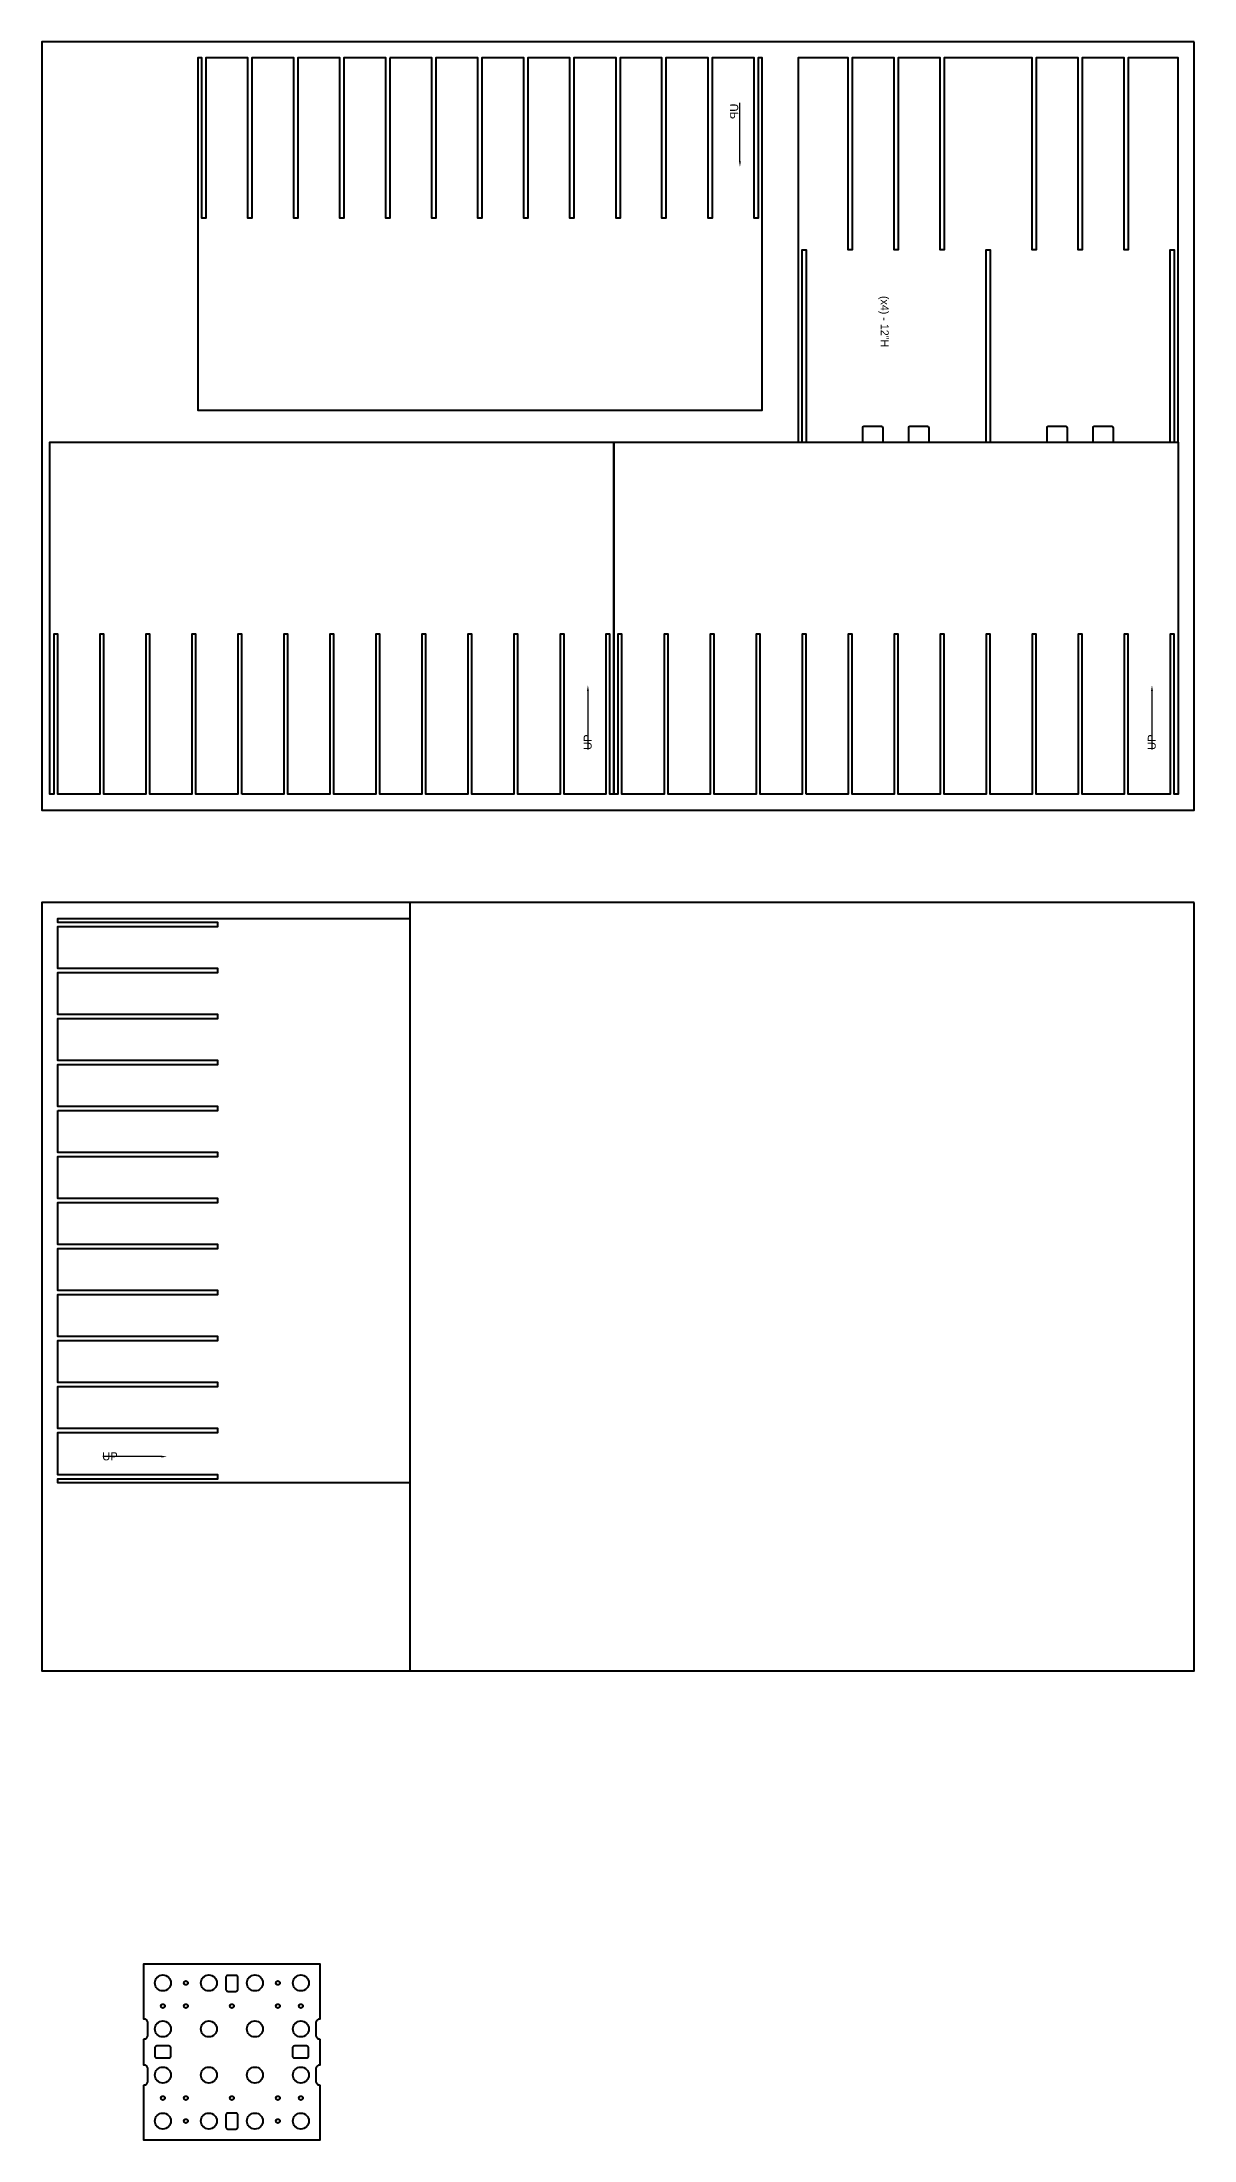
# Model space of a CAD drawing. Header units: millimetres. Extents: x -4815 to 20749, y -4662 to 5111.
# Drawn here: x 3363.2 to 3399.2, y 614.3 to 679.9 of the extents above; entities that cross this region are included whole.
import ezdxf
from ezdxf import colors
from ezdxf.entities.mleader import LeaderData, LeaderLine
from ezdxf.math import Vec2, Vec3

# ---------------------------------------------------------------- set-up
doc = ezdxf.new("R2010")
doc.units = ezdxf.units.MM
doc.header["$LTSCALE"] = 10
doc.header["$MEASUREMENT"] = 0
doc.linetypes.add('HIDDEN', pattern=[0.375, 0.25, -0.125])
doc.linetypes.add('HIDDEN2', pattern=[0.1875, 0.125, -0.0625])
for name, color, linetype in [('A-ANNO-LEGN', 4, 'Continuous'), ('A-DETL-___4', 4, 'Continuous'), ('A-DETL-HDDN', 8, 'HIDDEN'), ('A-TTBL-___3', 3, 'Continuous')]:
    doc.layers.add(name, color=color, linetype=linetype)

# ---------------------------------------------------------------- blocks, each defined once
blk = doc.blocks.new('Interface PCB (Rev 2)')
at = {"layer": 'A-DETL-___4', "lineweight": 40, "transparency": 33554687}
blk.add_lwpolyline([(2.75, 0.406), (2.75, -0.406, 0.414214), (2.625, -0.531), (2.625, -0.906, 0.414214), (2.75, -1.031), (2.75, -2.75), (-2.75, -2.75), (-2.75, -1.031, 0.414214), (-2.625, -0.906), (-2.625, -0.531, 0.414214), (-2.75, -0.406), (-2.75, 0.406, 0.414214), (-2.625, 0.531), (-2.625, 0.906, 0.414214), (-2.75, 1.031), (-2.75, 2.75), (2.75, 2.75), (2.75, 1.031, 0.414214), (2.625, 0.906), (2.625, 0.531, 0.414214), (2.75, 0.406)], format="xyb", dxfattribs=at)
for centre, radius in [((-2.156, 2.156), 0.25), ((-1.438, 2.156), 0.0625), ((-0.719, 2.156), 0.25), ((0.719, 2.156), 0.25), ((1.437, 2.156), 0.0625), ((2.156, 2.156), 0.25), ((-2.156, 1.437), 0.0625), ((-1.438, 1.437), 0.0625), ((0, 1.437), 0.0625), ((1.437, 1.437), 0.0625), ((2.156, 1.437), 0.0625), ((-2.156, 0.719), 0.25), ((-0.719, 0.719), 0.25), ((0.719, 0.719), 0.25), ((2.156, 0.719), 0.25), ((-2.156, -0.719), 0.25), ((-0.719, -0.719), 0.25), ((0.719, -0.719), 0.25), ((2.156, -0.719), 0.25), ((-2.156, -2.156), 0.25), ((-2.156, -1.438), 0.0625), ((-1.438, -1.438), 0.0625), ((-0.719, -2.156), 0.25), ((0, -1.438), 0.0625), ((0.719, -2.156), 0.25), ((1.437, -1.438), 0.0625), ((2.156, -2.156), 0.25), ((2.156, -1.438), 0.0625), ((-1.438, -2.156), 0.0625), ((1.437, -2.156), 0.0625)]:
    blk.add_circle(centre, radius, dxfattribs=at)

msp = doc.modelspace()

# ---------------------------------------------------------------- linework, layer by layer
at = {"layer": 'A-DETL-HDDN', "linetype": 'HIDDEN2', "lineweight": 40, "transparency": 33554687}
for points in [[(3369.218, 618.961, 0.414214), (3369.281, 619.024), (3369.281, 619.399, 0.414214), (3369.218, 619.461), (3368.968, 619.461, 0.414214), (3368.906, 619.399), (3368.906, 619.024, 0.414214), (3368.968, 618.961)], [(3366.687, 616.941, 0.414214), (3366.749, 616.879), (3367.124, 616.879, 0.414214), (3367.187, 616.941), (3367.187, 617.191, 0.414214), (3367.124, 617.254), (3366.749, 617.254, 0.414214), (3366.687, 617.191)], [(3370.988, 616.941, 0.414214), (3371.051, 616.879), (3371.426, 616.879, 0.414214), (3371.488, 616.941), (3371.488, 617.191, 0.414214), (3371.426, 617.254), (3371.051, 617.254, 0.414214), (3370.988, 617.191)], [(3369.218, 614.66, 0.414214), (3369.281, 614.722), (3369.281, 615.097, 0.414214), (3369.218, 615.16), (3368.968, 615.16, 0.414214), (3368.906, 615.097), (3368.906, 614.722, 0.414214), (3368.968, 614.66)]]:
    msp.add_lwpolyline(points, format="xyb", close=True, dxfattribs=at)
at = {"layer": 'A-TTBL-___3', "lineweight": 40, "transparency": 33554687}
msp.add_line((3374.658, 652.975), (3374.658, 628.975), dxfattribs=at)
for points in [[(3374.033, 679.354), (3374.033, 674.354), (3373.908, 674.354), (3373.908, 679.354), (3372.596, 679.354), (3372.596, 674.354), (3372.471, 674.354), (3372.471, 679.354), (3371.158, 679.354), (3371.158, 674.354), (3371.033, 674.354), (3371.033, 679.354), (3369.721, 679.354), (3369.721, 674.354), (3369.596, 674.354), (3369.596, 679.354), (3368.283, 679.354), (3368.283, 674.354), (3368.158, 674.354), (3368.158, 679.354), (3368.033, 679.354), (3368.033, 668.354), (3385.658, 668.354), (3385.658, 679.354), (3385.533, 679.354), (3385.533, 674.354), (3385.408, 674.354), (3385.408, 679.354), (3384.096, 679.354), (3384.096, 674.354), (3383.971, 674.354), (3383.971, 679.354), (3382.658, 679.354), (3382.658, 674.354), (3382.533, 674.354), (3382.533, 679.354), (3381.221, 679.354), (3381.221, 674.354), (3381.096, 674.354), (3381.096, 679.354), (3379.783, 679.354), (3379.783, 674.354), (3379.658, 674.354), (3379.658, 679.354), (3378.346, 679.354), (3378.346, 674.354), (3378.221, 674.354), (3378.221, 679.354), (3376.908, 679.354), (3376.908, 674.354), (3376.783, 674.354), (3376.783, 679.354), (3375.471, 679.354), (3375.471, 674.354), (3375.346, 674.354), (3375.346, 679.354)], [(3369.408, 656.354), (3369.408, 661.354), (3369.283, 661.354), (3369.283, 656.354), (3367.971, 656.354), (3367.971, 661.354), (3367.846, 661.354), (3367.846, 656.354), (3366.533, 656.354), (3366.533, 661.354), (3366.408, 661.354), (3366.408, 656.354), (3365.096, 656.354), (3365.096, 661.354), (3364.971, 661.354), (3364.971, 656.354), (3363.658, 656.354), (3363.658, 661.354), (3363.533, 661.354), (3363.533, 656.354), (3363.408, 656.354), (3363.408, 667.354), (3381.033, 667.354), (3381.033, 656.354), (3380.908, 656.354), (3380.908, 661.354), (3380.783, 661.354), (3380.783, 656.354), (3379.471, 656.354), (3379.471, 661.354), (3379.346, 661.354), (3379.346, 656.354), (3378.033, 656.354), (3378.033, 661.354), (3377.908, 661.354), (3377.908, 656.354), (3376.596, 656.354), (3376.596, 661.354), (3376.471, 661.354), (3376.471, 656.354), (3375.158, 656.354), (3375.158, 661.354), (3375.033, 661.354), (3375.033, 656.354), (3373.721, 656.354), (3373.721, 661.354), (3373.596, 661.354), (3373.596, 656.354), (3372.283, 656.354), (3372.283, 661.354), (3372.158, 661.354), (3372.158, 656.354), (3370.846, 656.354), (3370.846, 661.354), (3370.721, 661.354), (3370.721, 656.354)], [(3387.033, 656.354), (3387.033, 661.354), (3386.908, 661.354), (3386.908, 656.354), (3385.596, 656.354), (3385.596, 661.354), (3385.471, 661.354), (3385.471, 656.354), (3384.158, 656.354), (3384.158, 661.354), (3384.033, 661.354), (3384.033, 656.354), (3382.721, 656.354), (3382.721, 661.354), (3382.596, 661.354), (3382.596, 656.354), (3381.283, 656.354), (3381.283, 661.354), (3381.158, 661.354), (3381.158, 656.354), (3381.033, 656.354), (3381.033, 667.354), (3398.658, 667.354), (3398.658, 656.354), (3398.533, 656.354), (3398.533, 661.354), (3398.408, 661.354), (3398.408, 656.354), (3397.096, 656.354), (3397.096, 661.354), (3396.971, 661.354), (3396.971, 656.354), (3395.658, 656.354), (3395.658, 661.354), (3395.533, 661.354), (3395.533, 656.354), (3394.221, 656.354), (3394.221, 661.354), (3394.096, 661.354), (3394.096, 656.354), (3392.783, 656.354), (3392.783, 661.354), (3392.658, 661.354), (3392.658, 656.354), (3391.346, 656.354), (3391.346, 661.354), (3391.221, 661.354), (3391.221, 656.354), (3389.908, 656.354), (3389.908, 661.354), (3389.783, 661.354), (3389.783, 656.354), (3388.471, 656.354), (3388.471, 661.354), (3388.346, 661.354), (3388.346, 656.354)], [(3363.658, 646.475), (3368.658, 646.475), (3368.658, 646.6), (3363.658, 646.6), (3363.658, 647.913), (3368.658, 647.913), (3368.658, 648.038), (3363.658, 648.038), (3363.658, 649.35), (3368.658, 649.35), (3368.658, 649.475), (3363.658, 649.475), (3363.658, 650.788), (3368.658, 650.788), (3368.658, 650.913), (3363.658, 650.913), (3363.658, 652.225), (3368.658, 652.225), (3368.658, 652.35), (3363.658, 652.35), (3363.658, 652.475), (3374.658, 652.475), (3374.658, 634.85), (3363.658, 634.85), (3363.658, 634.975), (3368.658, 634.975), (3368.658, 635.1), (3363.658, 635.1), (3363.658, 636.413), (3368.658, 636.413), (3368.658, 636.538), (3363.658, 636.538), (3363.658, 637.85), (3368.658, 637.85), (3368.658, 637.975), (3363.658, 637.975), (3363.658, 639.288), (3368.658, 639.288), (3368.658, 639.413), (3363.658, 639.413), (3363.658, 640.725), (3368.658, 640.725), (3368.658, 640.85), (3363.658, 640.85), (3363.658, 642.163), (3368.658, 642.163), (3368.658, 642.288), (3363.658, 642.288), (3363.658, 643.6), (3368.658, 643.6), (3368.658, 643.725), (3363.658, 643.725), (3363.658, 645.038), (3368.658, 645.038), (3368.658, 645.163), (3363.658, 645.163)]]:
    msp.add_lwpolyline(points, close=True, dxfattribs=at)
msp.add_lwpolyline([(3392.178, 667.356), (3392.658, 667.356), (3392.658, 673.356), (3392.783, 673.356), (3392.783, 667.356), (3394.565, 667.356), (3394.565, 667.793, -0.414214), (3394.627, 667.856), (3395.128, 667.856, -0.414214), (3395.191, 667.793), (3395.191, 667.356), (3396.002, 667.356), (3396.002, 667.793, -0.414214), (3396.065, 667.856), (3396.566, 667.856, -0.414214), (3396.628, 667.793), (3396.628, 667.356), (3398.408, 667.356), (3398.408, 673.356), (3398.533, 673.356), (3398.533, 667.356), (3398.658, 667.356), (3398.658, 679.356), (3397.096, 679.356), (3397.096, 673.356), (3396.971, 673.356), (3396.971, 679.356), (3395.658, 679.356), (3395.658, 673.356), (3395.533, 673.356), (3395.533, 679.356), (3394.221, 679.356), (3394.221, 673.356), (3394.096, 673.356), (3394.096, 679.356), (3391.346, 679.356), (3391.346, 673.356), (3391.221, 673.356), (3391.221, 679.356), (3389.908, 679.356), (3389.908, 673.356), (3389.783, 673.356), (3389.783, 679.356), (3388.471, 679.356), (3388.471, 673.356), (3388.346, 673.356), (3388.346, 679.356), (3386.783, 679.356), (3386.783, 667.356), (3386.908, 667.356), (3386.908, 673.356), (3387.033, 673.356), (3387.033, 667.356), (3388.806, 667.356), (3388.806, 667.793, -0.414214), (3388.868, 667.856), (3389.37, 667.856, -0.414214), (3389.432, 667.793), (3389.432, 667.356), (3390.243, 667.356), (3390.243, 667.793, -0.414214), (3390.306, 667.856), (3390.807, 667.856, -0.414214), (3390.87, 667.793), (3390.87, 667.356), (3392.658, 667.356)], format="xyb", dxfattribs=at)
at = {"layer": 'Defpoints', "lineweight": 40, "transparency": 33554687}
for points in [[(3399.158, 679.854), (3363.158, 679.854), (3363.158, 655.854), (3399.158, 655.854)], [(3399.158, 652.975), (3363.158, 652.975), (3363.158, 628.975), (3399.158, 628.975)]]:
    msp.add_lwpolyline(points, close=True, dxfattribs=at)

# ---------------------------------------------------------------- block references
msp.add_blockref('Interface PCB (Rev 2)', (3369.093, 617.066), dxfattribs=at)

# ---------------------------------------------------------------- texts
at = {"layer": 'Defpoints', "lineweight": 40, "transparency": 33554687, "insert": (3389.617, 671.921), "char_height": 0.25, "attachment_point": 1, "rotation": 270}
msp.add_mtext_dynamic_manual_height_columns('(x4) - 12"H', width=3.6283, gutter_width=1.25, heights=[0], dxfattribs=at)

# ---------------------------------------------------------------- leaders
at = {"layer": 'A-ANNO-LEGN', "lineweight": 40, "transparency": 33554687}
ml = msp.add_multileader_mtext('Standard', dxfattribs=at)
ml.set_content('{\\fArial|b0|i0|c0|p0;UP}', color=256)
ml.set_leader_properties()
ml.build(insert=Vec2(0, 0))
ml.multileader.update_dxf_attribs({"has_dogleg": 0, "text_right_attachment_type": 6, "dogleg_length": 0.36, "arrow_head_size": 0.18})
ctx = ml.context
ctx.base_point, ctx.char_height, ctx.arrow_head_size, ctx.landing_gap_size, ctx.plane_origin, ctx.plane_x_axis, ctx.plane_y_axis = Vec3(3384.788, 678.018), 0.25, 0.18, 0.09, Vec3(3384.978, 673.7), Vec3(0.003833, -0.999993), Vec3(0.999993, 0.003833)
ctx.right_attachment = 6
notes = []
notes.append((ctx, [(0, (1, 1, 0), (3384.965, 677.035), (-0.003833, 0.999993), 0.36, [(0, [(3384.969, 675.945)], 0, [])])]))
ctx.mtext.insert, ctx.mtext.text_direction, ctx.mtext.rotation, ctx.mtext.flow_direction, ctx.mtext.extrusion = Vec3(3384.662, 677.927), Vec3(0.003833, -0.999993), 4.708556, 5, Vec3(0, 0, -1)
ml = msp.add_multileader_mtext('Standard', dxfattribs=at)
ml.set_content('{\\fArial|b0|i0|c0|p0;UP}', color=256)
ml.set_leader_properties()
ml.build(insert=Vec2(0, 0))
ml.multileader.update_dxf_attribs({"has_dogleg": 0, "text_right_attachment_type": 6, "dogleg_length": 0.36, "arrow_head_size": 0.18})
ctx = ml.context
ctx.base_point, ctx.char_height, ctx.arrow_head_size, ctx.landing_gap_size, ctx.plane_origin, ctx.plane_x_axis, ctx.plane_y_axis = Vec3(3380.214, 658.312), 0.25, 0.18, 0.09, Vec3(3380.228, 662.007), Vec3(-0.003833, -0.999993), Vec3(0.999993, -0.003833)
ctx.right_attachment, ctx.text_align_type = 6, 2
notes.append((ctx, [(0, (1, 1, 0), (3380.215, 658.672), (-0.003833, -0.999993), 0.36, [(0, [(3380.219, 659.763)], 0, [])])]))
ctx.mtext.insert, ctx.mtext.text_direction, ctx.mtext.rotation, ctx.mtext.alignment, ctx.mtext.flow_direction = Vec3(3380.087, 658.223), Vec3(0.003833, 0.999993), 1.566963, 3, 5
ml = msp.add_multileader_mtext('Standard', dxfattribs=at)
ml.set_content('{\\fArial|b0|i0|c0|p0;UP}', color=256)
ml.set_leader_properties()
ml.build(insert=Vec2(0, 0))
ml.multileader.update_dxf_attribs({"has_dogleg": 0, "text_right_attachment_type": 6, "dogleg_length": 0.36, "arrow_head_size": 0.18})
ctx = ml.context
ctx.base_point, ctx.char_height, ctx.arrow_head_size, ctx.landing_gap_size, ctx.plane_origin, ctx.plane_x_axis, ctx.plane_y_axis = Vec3(3397.839, 658.312), 0.25, 0.18, 0.09, Vec3(3397.853, 662.007), Vec3(-0.003833, -0.999993), Vec3(0.999993, -0.003833)
ctx.right_attachment, ctx.text_align_type = 6, 2
notes.append((ctx, [(0, (1, 1, 0), (3397.84, 658.672), (-0.003833, -0.999993), 0.36, [(0, [(3397.844, 659.763)], 0, [])])]))
ctx.mtext.insert, ctx.mtext.text_direction, ctx.mtext.rotation, ctx.mtext.alignment, ctx.mtext.flow_direction = Vec3(3397.712, 658.223), Vec3(0.003833, 0.999993), 1.566963, 3, 5
ml = msp.add_multileader_mtext('Standard', dxfattribs=at)
ml.set_content('{\\fArial|b0|i0|c0|p0;UP}', color=256)
ml.set_leader_properties()
ml.build(insert=Vec2(0, 0))
ml.multileader.update_dxf_attribs({"has_dogleg": 0, "text_right_attachment_type": 6, "dogleg_length": 0.36, "arrow_head_size": 0.18})
ctx = ml.context
ctx.base_point, ctx.char_height, ctx.arrow_head_size, ctx.landing_gap_size, ctx.plane_origin, ctx.plane_x_axis, ctx.plane_y_axis = Vec3(3365.617, 635.67), 0.25, 0.18, 0.09, Vec3(3369.312, 635.656), Vec3(-0.999993, 0.003833), Vec3(-0.003833, -0.999993)
ctx.right_attachment, ctx.text_align_type = 6, 2
notes.append((ctx, [(0, (1, 1, 0), (3365.977, 635.668), (-0.999993, 0.003833), 0.36, [(0, [(3367.067, 635.664)], 0, [])])]))
ctx.mtext.insert, ctx.mtext.text_direction, ctx.mtext.rotation, ctx.mtext.alignment, ctx.mtext.flow_direction = Vec3(3365.527, 635.797), Vec3(0.999993, -0.003833), 6.279352, 3, 5
for ctx, leaders in notes:
    for number, flags, end, landing, length, lines in leaders:
        leader = LeaderData()
        leader.index, (leader.has_last_leader_line, leader.has_dogleg_vector, leader.attachment_direction) = number, flags
        leader.last_leader_point, leader.dogleg_vector, leader.dogleg_length = Vec3(end), Vec3(landing), length
        for number, points, colour, breaks in lines:
            line = LeaderLine()
            line.index, line.vertices, line.color, line.breaks = number, Vec3.list(points), colors.encode_raw_color(colour), breaks
            leader.lines.append(line)
        ctx.leaders.append(leader)

doc.saveas('drawing.dxf')
